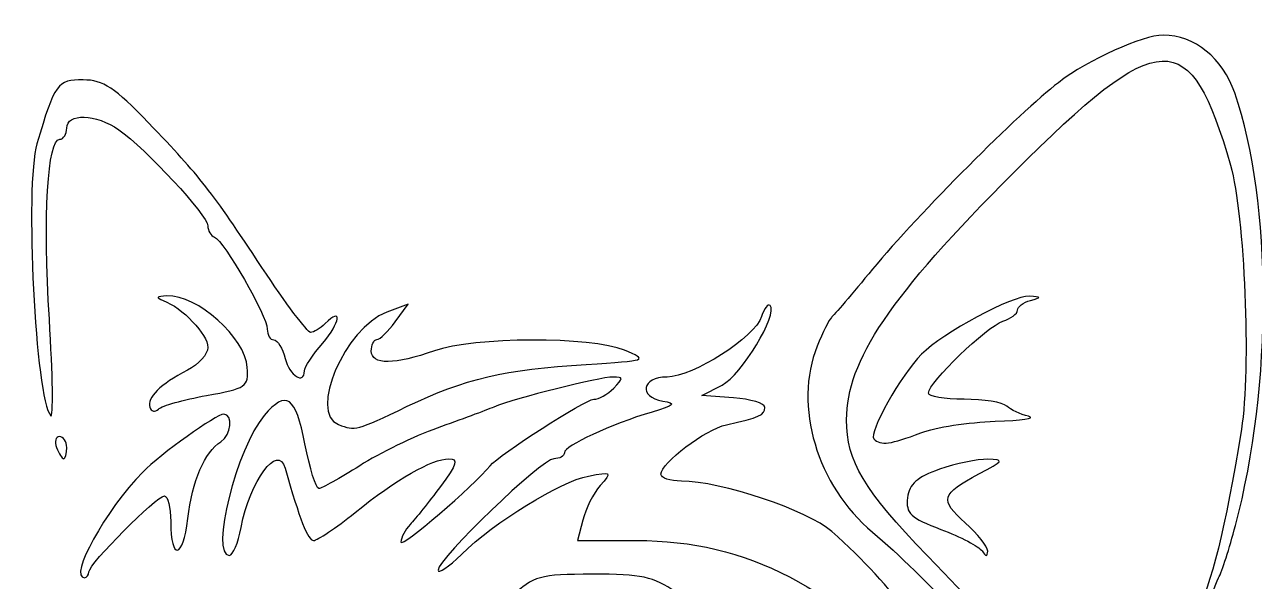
# Model space of a CAD drawing. Header units: centimetres. Extents: x -10.8 to 10.8, y -5.4 to 5.4.
# Drawn here: x -10.44 to -4.72, y 2.1 to 4.69 of the extents above; entities that cross this region are included whole.
import ezdxf

# ---------------------------------------------------------------- set-up
doc = ezdxf.new("R2010")
doc.units = ezdxf.units.CM
doc.header["$MEASUREMENT"] = 0
doc.layers.add('Layer 1', color=7, linetype='Continuous')

msp = doc.modelspace()

# ---------------------------------------------------------------- linework, layer by layer
at = {"layer": 'Layer 1'}
for points, knots in [([(-5.78441, 1.577), (-5.78441, 1.56478), (-5.80775, 1.57415), (-5.83625, 1.59783), (-5.83625, 1.59783), (-5.86479, 1.62151), (-5.88813, 1.65441), (-5.88813, 1.67095), (-5.88813, 1.67095), (-5.88813, 1.72996), (-6.25293, 2.12584), (-6.49321, 2.32757), (-6.49321, 2.32757), (-6.75249, 2.54528), (-6.86326, 2.9172), (-6.75127, 3.19396), (-6.75127, 3.19396), (-6.72559, 3.2574), (-6.6959, 3.31709), (-6.68532, 3.3266), (-6.68532, 3.3266), (-6.67474, 3.3361), (-6.5886, 3.43724), (-6.49389, 3.55134), (-6.49389, 3.55134), (-6.27658, 3.81318), (-5.81006, 4.28141), (-5.62882, 4.41959), (-5.62882, 4.41959), (-5.48698, 4.52773), (-5.2378, 4.64046), (-5.14063, 4.64046), (-5.14063, 4.64046), (-4.99543, 4.64046), (-4.86352, 4.53387), (-4.80801, 4.37166), (-4.80801, 4.37166), (-4.63176, 3.85673), (-4.63032, 3.01572), (-4.80451, 2.3585), (-4.80451, 2.3585), (-4.83225, 2.25391), (-4.86758, 2.14446), (-4.88308, 2.11534), (-4.88308, 2.11534), (-4.89857, 2.08619), (-4.92222, 2.01227), (-4.93566, 1.95109), (-4.93566, 1.95109), (-4.94909, 1.88993), (-4.9744, 1.83986), (-4.99193, 1.83986), (-4.99193, 1.83986), (-5.03158, 1.83986), (-5.03189, 1.85922), (-4.99343, 1.93542), (-4.99343, 1.93542), (-4.9139, 2.09282), (-4.85381, 2.33485), (-4.77679, 2.80797), (-4.77679, 2.80797), (-4.73152, 3.08589), (-4.76135, 3.80188), (-4.8279, 4.03539), (-4.8279, 4.03539), (-5.01437, 4.68975), (-5.15277, 4.68506), (-5.83668, 4.0012), (-5.83668, 4.0012), (-6.41399, 3.42388), (-6.6142, 3.12764), (-6.6142, 2.85069), (-6.6142, 2.85069), (-6.6142, 2.65731), (-6.53574, 2.52527), (-6.23865, 2.21877), (-6.23865, 2.21877), (-6.01894, 1.99212), (-5.95727, 1.92063), (-5.95727, 1.8925), (-5.95727, 1.8925), (-5.95727, 1.8818), (-5.91838, 1.81144), (-5.87085, 1.73615), (-5.87085, 1.73615), (-5.8233, 1.66082), (-5.78441, 1.58922), (-5.78441, 1.577)], [0, 0, 0, 0, 0.0434783, 0.0434783, 0.0434783, 0.0434783, 0.0869565, 0.0869565, 0.0869565, 0.0869565, 0.1304348, 0.1304348, 0.1304348, 0.1304348, 0.173913, 0.173913, 0.173913, 0.173913, 0.2173913, 0.2173913, 0.2173913, 0.2173913, 0.2608696, 0.2608696, 0.2608696, 0.2608696, 0.3043478, 0.3043478, 0.3043478, 0.3043478, 0.3478261, 0.3478261, 0.3478261, 0.3478261, 0.3913043, 0.3913043, 0.3913043, 0.3913043, 0.4347826, 0.4347826, 0.4347826, 0.4347826, 0.4782609, 0.4782609, 0.4782609, 0.4782609, 0.5217391, 0.5217391, 0.5217391, 0.5217391, 0.5652174, 0.5652174, 0.5652174, 0.5652174, 0.6086957, 0.6086957, 0.6086957, 0.6086957, 0.6521739, 0.6521739, 0.6521739, 0.6521739, 0.6956522, 0.6956522, 0.6956522, 0.6956522, 0.7391304, 0.7391304, 0.7391304, 0.7391304, 0.7826087, 0.7826087, 0.7826087, 0.7826087, 0.826087, 0.826087, 0.826087, 0.826087, 0.8695652, 0.8695652, 0.8695652, 0.8695652, 0.9130435, 0.9130435, 0.9130435, 0.9130435, 1, 1, 1, 1]), ([(-10.32534, 3.31866), (-10.30938, 3.05861), (-10.30642, 2.85677), (-10.31878, 2.87012), (-10.31878, 2.87012), (-10.38997, 2.94705), (-10.44061, 3.94172), (-10.3832, 4.13545), (-10.3832, 4.13545), (-10.29956, 4.41773), (-10.28845, 4.43304), (-10.16756, 4.43253), (-10.16756, 4.43253), (-10.07527, 4.43215), (-10.01943, 4.39548), (-9.86428, 4.2334), (-9.86428, 4.2334), (-9.61799, 3.9761), (-9.57492, 3.9212), (-9.3358, 3.55977), (-9.3358, 3.55977), (-9.22579, 3.39349), (-9.12389, 3.25745), (-9.10933, 3.25745), (-9.10933, 3.25745), (-9.09479, 3.25745), (-9.06447, 3.27586), (-9.04197, 3.29836), (-9.04197, 3.29836), (-8.96082, 3.37951), (-8.9701, 3.30402), (-9.05316, 3.20736), (-9.05316, 3.20736), (-9.09993, 3.15293), (-9.1382, 3.09525), (-9.1382, 3.0792), (-9.1382, 3.0792), (-9.1382, 3.01227), (-9.20772, 3.05672), (-9.22773, 3.13644), (-9.22773, 3.13644), (-9.23966, 3.18398), (-9.2633, 3.22287), (-9.28025, 3.22287), (-9.28025, 3.22287), (-9.29721, 3.22287), (-9.31108, 3.24553), (-9.31108, 3.27321), (-9.31108, 3.27321), (-9.31108, 3.33345), (-9.51278, 3.68473), (-9.55681, 3.70116), (-9.55681, 3.70116), (-9.57379, 3.7075), (-9.58768, 3.73133), (-9.58768, 3.75411), (-9.58768, 3.75411), (-9.58768, 3.80169), (-9.87601, 4.11226), (-10.0023, 4.20072), (-10.0023, 4.20072), (-10.10789, 4.27468), (-10.24462, 4.27894), (-10.24462, 4.20827), (-10.24462, 4.20827), (-10.24462, 4.17974), (-10.25905, 4.1564), (-10.27669, 4.1564), (-10.27669, 4.1564), (-10.33431, 4.1564), (-10.35496, 3.80092), (-10.32534, 3.31866)], [0, 0, 0, 0, 0.0526316, 0.0526316, 0.0526316, 0.0526316, 0.1052632, 0.1052632, 0.1052632, 0.1052632, 0.1578947, 0.1578947, 0.1578947, 0.1578947, 0.2105263, 0.2105263, 0.2105263, 0.2105263, 0.2631579, 0.2631579, 0.2631579, 0.2631579, 0.3157895, 0.3157895, 0.3157895, 0.3157895, 0.3684211, 0.3684211, 0.3684211, 0.3684211, 0.4210526, 0.4210526, 0.4210526, 0.4210526, 0.4736842, 0.4736842, 0.4736842, 0.4736842, 0.5263158, 0.5263158, 0.5263158, 0.5263158, 0.5789474, 0.5789474, 0.5789474, 0.5789474, 0.6315789, 0.6315789, 0.6315789, 0.6315789, 0.6842105, 0.6842105, 0.6842105, 0.6842105, 0.7368421, 0.7368421, 0.7368421, 0.7368421, 0.7894737, 0.7894737, 0.7894737, 0.7894737, 0.8421053, 0.8421053, 0.8421053, 0.8421053, 0.8947368, 0.8947368, 0.8947368, 0.8947368, 1, 1, 1, 1]), ([(-9.81776, 2.90089), (-9.83305, 2.88544), (-9.85102, 2.88919), (-9.8577, 2.90923), (-9.8577, 2.90923), (-9.87258, 2.95386), (-9.80886, 3.01671), (-9.68276, 3.08177), (-9.68276, 3.08177), (-9.63047, 3.10875), (-9.58768, 3.15661), (-9.58768, 3.18811), (-9.58768, 3.18811), (-9.58768, 3.24837), (-9.70707, 3.37371), (-9.79514, 3.4059), (-9.79514, 3.4059), (-9.83213, 3.41943), (-9.82718, 3.42558), (-9.77785, 3.42736), (-9.77785, 3.42736), (-9.63584, 3.4325), (-9.41379, 3.23454), (-9.40408, 3.09414), (-9.40408, 3.09414), (-9.39789, 3.00467), (-9.40879, 2.9972), (-9.59374, 2.9641), (-9.59374, 2.9641), (-9.70167, 2.94478), (-9.80248, 2.91634), (-9.81776, 2.90089)], [0, 0, 0, 0, 0.1111111, 0.1111111, 0.1111111, 0.1111111, 0.2222222, 0.2222222, 0.2222222, 0.2222222, 0.3333333, 0.3333333, 0.3333333, 0.3333333, 0.4444444, 0.4444444, 0.4444444, 0.4444444, 0.5555556, 0.5555556, 0.5555556, 0.5555556, 0.6666667, 0.6666667, 0.6666667, 0.6666667, 0.7777778, 0.7777778, 0.7777778, 0.7777778, 1, 1, 1, 1]), ([(-8.65997, 2.91373), (-8.89971, 2.79892), (-8.90078, 2.79864), (-8.97979, 2.82895), (-8.97979, 2.82895), (-9.11958, 2.8826), (-8.94946, 3.27827), (-8.75507, 3.35165), (-8.75507, 3.35165), (-8.75507, 3.35165), (-8.65597, 3.38905), (-8.65597, 3.38905), (-8.65597, 3.38905), (-8.65597, 3.38905), (-8.71557, 3.30705), (-8.71557, 3.30705), (-8.71557, 3.30705), (-8.74834, 3.26195), (-8.78684, 3.22456), (-8.80109, 3.22396), (-8.80109, 3.22396), (-8.81536, 3.22336), (-8.82703, 3.19953), (-8.82703, 3.17101), (-8.82703, 3.17101), (-8.82703, 3.10575), (-8.71599, 3.10613), (-8.53313, 3.17201), (-8.53313, 3.17201), (-8.35197, 3.23727), (-7.80156, 3.23903), (-7.64885, 3.17483), (-7.64885, 3.17483), (-7.53644, 3.12755), (-7.53929, 3.1265), (-7.8264, 3.10891), (-7.8264, 3.10891), (-8.20558, 3.08569), (-8.39207, 3.04202), (-8.65997, 2.91373)], [0, 0, 0, 0, 0.0909091, 0.0909091, 0.0909091, 0.0909091, 0.1818182, 0.1818182, 0.1818182, 0.1818182, 0.2727273, 0.2727273, 0.2727273, 0.2727273, 0.3636364, 0.3636364, 0.3636364, 0.3636364, 0.4545455, 0.4545455, 0.4545455, 0.4545455, 0.5454545, 0.5454545, 0.5454545, 0.5454545, 0.6363636, 0.6363636, 0.6363636, 0.6363636, 0.7272727, 0.7272727, 0.7272727, 0.7272727, 0.8181818, 0.8181818, 0.8181818, 0.8181818, 1, 1, 1, 1]), ([(-6.14424, 1.54553), (-6.11918, 1.44568), (-6.12054, 1.44619), (-6.23687, 1.58095), (-6.23687, 1.58095), (-6.66237, 2.07388), (-7.07464, 2.28933), (-7.59221, 2.28933), (-7.59221, 2.28933), (-7.59221, 2.28933), (-7.86642, 2.28933), (-7.86642, 2.28933), (-7.86642, 2.28933), (-7.86642, 2.28933), (-7.84268, 2.38441), (-7.84268, 2.38441), (-7.84268, 2.38441), (-7.82964, 2.43671), (-7.79293, 2.5091), (-7.76115, 2.54529), (-7.76115, 2.54529), (-7.70547, 2.60864), (-7.7075, 2.61027), (-7.81615, 2.58928), (-7.81615, 2.58928), (-7.94824, 2.56377), (-8.25255, 2.37617), (-8.40741, 2.22481), (-8.40741, 2.22481), (-8.46705, 2.16651), (-8.51585, 2.13371), (-8.51585, 2.15197), (-8.51585, 2.15197), (-8.51585, 2.20483), (-8.03271, 2.66967), (-7.97777, 2.66967), (-7.97777, 2.66967), (-7.95043, 2.66967), (-7.92808, 2.68223), (-7.92808, 2.69759), (-7.92808, 2.69759), (-7.92808, 2.72934), (-7.7106, 2.83041), (-7.52008, 2.88722), (-7.52008, 2.88722), (-7.41416, 2.91879), (-7.40555, 2.92757), (-7.46995, 2.93822), (-7.46995, 2.93822), (-7.58504, 2.95725), (-7.56845, 3.04999), (-7.44994, 3.04999), (-7.44994, 3.04999), (-7.33068, 3.04999), (-7.04072, 3.23558), (-7.0103, 3.33137), (-7.0103, 3.33137), (-6.99816, 3.36965), (-6.98007, 3.39282), (-6.97014, 3.38287), (-6.97014, 3.38287), (-6.93142, 3.34415), (-7.10431, 3.05809), (-7.19385, 3.01268), (-7.19385, 3.01268), (-7.19385, 3.01268), (-7.28843, 2.96473), (-7.28843, 2.96473), (-7.28843, 2.96473), (-7.28843, 2.96473), (-7.14147, 2.95351), (-7.14147, 2.95351), (-7.14147, 2.95351), (-7.06065, 2.94734), (-6.99455, 2.92714), (-6.99455, 2.90862), (-6.99455, 2.90862), (-6.99455, 2.87335), (-7.02119, 2.86137), (-7.17339, 2.82816), (-7.17339, 2.82816), (-7.27161, 2.80672), (-7.47859, 2.65026), (-7.47859, 2.59744), (-7.47859, 2.59744), (-7.47859, 2.58012), (-7.4358, 2.56586), (-7.38351, 2.56575), (-7.38351, 2.56575), (-7.19967, 2.56538), (-6.79476, 2.42968), (-6.68337, 2.33113), (-6.68337, 2.33113), (-6.38196, 2.06443), (-6.21251, 1.81751), (-6.14424, 1.54553)], [0, 0, 0, 0, 0.04, 0.04, 0.04, 0.04, 0.08, 0.08, 0.08, 0.08, 0.12, 0.12, 0.12, 0.12, 0.16, 0.16, 0.16, 0.16, 0.2, 0.2, 0.2, 0.2, 0.24, 0.24, 0.24, 0.24, 0.28, 0.28, 0.28, 0.28, 0.32, 0.32, 0.32, 0.32, 0.36, 0.36, 0.36, 0.36, 0.4, 0.4, 0.4, 0.4, 0.44, 0.44, 0.44, 0.44, 0.48, 0.48, 0.48, 0.48, 0.52, 0.52, 0.52, 0.52, 0.56, 0.56, 0.56, 0.56, 0.6, 0.6, 0.6, 0.6, 0.64, 0.64, 0.64, 0.64, 0.68, 0.68, 0.68, 0.68, 0.72, 0.72, 0.72, 0.72, 0.76, 0.76, 0.76, 0.76, 0.8, 0.8, 0.8, 0.8, 0.84, 0.84, 0.84, 0.84, 0.88, 0.88, 0.88, 0.88, 0.92, 0.92, 0.92, 0.92, 1, 1, 1, 1]), ([(-6.26845, 2.79068), (-6.40967, 2.7363), (-6.45579, 2.73022), (-6.48737, 2.76181), (-6.48737, 2.76181), (-6.51409, 2.78853), (-6.36082, 3.06136), (-6.2656, 3.15656), (-6.2656, 3.15656), (-6.16784, 3.25434), (-5.83978, 3.43087), (-5.76432, 3.42631), (-5.76432, 3.42631), (-5.70623, 3.4228), (-5.7055, 3.42033), (-5.75847, 3.40649), (-5.75847, 3.40649), (-5.79175, 3.39779), (-5.81898, 3.37731), (-5.81898, 3.36097), (-5.81898, 3.36097), (-5.81898, 3.34462), (-5.84986, 3.32146), (-5.88759, 3.30948), (-5.88759, 3.30948), (-5.96153, 3.28602), (-6.23388, 3.02322), (-6.23388, 2.97534), (-6.23388, 2.97534), (-6.23388, 2.95935), (-6.1592, 2.94627), (-6.06793, 2.94627), (-6.06793, 2.94627), (-5.97663, 2.94627), (-5.88717, 2.93222), (-5.8691, 2.91505), (-5.8691, 2.91505), (-5.85104, 2.89788), (-5.80515, 2.87635), (-5.76711, 2.8672), (-5.76711, 2.8672), (-5.72909, 2.85805), (-5.79909, 2.84758), (-5.9227, 2.84392), (-5.9227, 2.84392), (-6.04631, 2.84027), (-6.2019, 2.81631), (-6.26845, 2.79068)], [0, 0, 0, 0, 0.0769231, 0.0769231, 0.0769231, 0.0769231, 0.1538462, 0.1538462, 0.1538462, 0.1538462, 0.2307692, 0.2307692, 0.2307692, 0.2307692, 0.3076923, 0.3076923, 0.3076923, 0.3076923, 0.3846154, 0.3846154, 0.3846154, 0.3846154, 0.4615385, 0.4615385, 0.4615385, 0.4615385, 0.5384615, 0.5384615, 0.5384615, 0.5384615, 0.6153846, 0.6153846, 0.6153846, 0.6153846, 0.6923077, 0.6923077, 0.6923077, 0.6923077, 0.7692308, 0.7692308, 0.7692308, 0.7692308, 0.8461538, 0.8461538, 0.8461538, 0.8461538, 1, 1, 1, 1]), ([(-9.43277, 2.34984), (-9.44614, 2.27855), (-9.4709, 2.22018), (-9.4878, 2.22018), (-9.4878, 2.22018), (-9.57883, 2.22018), (-9.45382, 2.72123), (-9.32536, 2.87127), (-9.32536, 2.87127), (-9.2222, 2.99174), (-9.17932, 2.96184), (-9.13545, 2.73882), (-9.13545, 2.73882), (-9.113, 2.62472), (-9.08414, 2.53136), (-9.07132, 2.53136), (-9.07132, 2.53136), (-9.0585, 2.53136), (-8.9728, 2.57907), (-8.88087, 2.63737), (-8.88087, 2.63737), (-8.78893, 2.69568), (-8.6264, 2.77458), (-8.51969, 2.81271), (-8.51969, 2.81271), (-8.41299, 2.85084), (-8.29457, 2.89476), (-8.25653, 2.91032), (-8.25653, 2.91032), (-8.1548, 2.95192), (-7.76499, 3.04999), (-7.70137, 3.04999), (-7.70137, 3.04999), (-7.65264, 3.04999), (-7.6523, 3.04423), (-7.69838, 2.99813), (-7.69838, 2.99813), (-7.72692, 2.96961), (-7.76894, 2.94627), (-7.79174, 2.94627), (-7.79174, 2.94627), (-7.82964, 2.94627), (-8.23339, 2.6877), (-8.27382, 2.63754), (-8.27382, 2.63754), (-8.35, 2.54302), (-8.68873, 2.25264), (-8.68873, 2.28185), (-8.68873, 2.28185), (-8.68873, 2.30228), (-8.66928, 2.33954), (-8.6455, 2.36465), (-8.6455, 2.36465), (-8.62174, 2.3898), (-8.55871, 2.46871), (-8.50544, 2.54), (-8.50544, 2.54), (-8.4276, 2.64423), (-8.41978, 2.66967), (-8.46553, 2.66967), (-8.46553, 2.66967), (-8.54417, 2.66967), (-8.7104, 2.57458), (-8.90238, 2.4198), (-8.90238, 2.4198), (-8.99136, 2.34803), (-9.07833, 2.28933), (-9.09565, 2.28933), (-9.09565, 2.28933), (-9.12215, 2.28933), (-9.16062, 2.3876), (-9.22763, 2.62645), (-9.22763, 2.62645), (-9.26069, 2.74426), (-9.39203, 2.56717), (-9.43277, 2.34984)], [0, 0, 0, 0, 0.05, 0.05, 0.05, 0.05, 0.1, 0.1, 0.1, 0.1, 0.15, 0.15, 0.15, 0.15, 0.2, 0.2, 0.2, 0.2, 0.25, 0.25, 0.25, 0.25, 0.3, 0.3, 0.3, 0.3, 0.35, 0.35, 0.35, 0.35, 0.4, 0.4, 0.4, 0.4, 0.45, 0.45, 0.45, 0.45, 0.5, 0.5, 0.5, 0.5, 0.55, 0.55, 0.55, 0.55, 0.6, 0.6, 0.6, 0.6, 0.65, 0.65, 0.65, 0.65, 0.7, 0.7, 0.7, 0.7, 0.75, 0.75, 0.75, 0.75, 0.8, 0.8, 0.8, 0.8, 0.85, 0.85, 0.85, 0.85, 0.9, 0.9, 0.9, 0.9, 1, 1, 1, 1]), ([(-10.14089, 2.1435), (-10.14089, 2.12863), (-10.15035, 2.11647), (-10.16192, 2.11647), (-10.16192, 2.11647), (-10.23752, 2.11647), (-10.06382, 2.43112), (-9.89101, 2.60723), (-9.89101, 2.60723), (-9.80768, 2.69215), (-9.54885, 2.87712), (-9.51335, 2.87712), (-9.51335, 2.87712), (-9.46809, 2.87712), (-9.47855, 2.78029), (-9.52717, 2.74918), (-9.52717, 2.74918), (-9.60221, 2.70118), (-9.66003, 2.56645), (-9.68078, 2.3913), (-9.68078, 2.3913), (-9.70315, 2.2024), (-9.76055, 2.19272), (-9.76055, 2.37781), (-9.76055, 2.37781), (-9.76055, 2.44325), (-9.77376, 2.49679), (-9.78991, 2.49679), (-9.78991, 2.49679), (-9.82656, 2.49679), (-10.14089, 2.18039), (-10.14089, 2.1435)], [0, 0, 0, 0, 0.1111111, 0.1111111, 0.1111111, 0.1111111, 0.2222222, 0.2222222, 0.2222222, 0.2222222, 0.3333333, 0.3333333, 0.3333333, 0.3333333, 0.4444444, 0.4444444, 0.4444444, 0.4444444, 0.5555556, 0.5555556, 0.5555556, 0.5555556, 0.6666667, 0.6666667, 0.6666667, 0.6666667, 0.7777778, 0.7777778, 0.7777778, 0.7777778, 1, 1, 1, 1]), ([(-10.24462, 2.72153), (-10.24462, 2.69301), (-10.25073, 2.66967), (-10.2582, 2.66967), (-10.2582, 2.66967), (-10.26568, 2.66967), (-10.28075, 2.69301), (-10.29169, 2.72153), (-10.29169, 2.72153), (-10.30264, 2.75006), (-10.29652, 2.77339), (-10.2781, 2.77339), (-10.2781, 2.77339), (-10.25968, 2.77339), (-10.24462, 2.75006), (-10.24462, 2.72153)], [0, 0, 0, 0, 0.2, 0.2, 0.2, 0.2, 0.4, 0.4, 0.4, 0.4, 0.6, 0.6, 0.6, 0.6, 1, 1, 1, 1]), ([(-5.95781, 2.24039), (-5.95817, 2.21367), (-5.96562, 2.21372), (-5.98374, 2.24065), (-5.98374, 2.24065), (-5.99771, 2.26142), (-6.08385, 2.3066), (-6.17515, 2.34112), (-6.17515, 2.34112), (-6.31758, 2.39491), (-6.33968, 2.41582), (-6.33074, 2.48832), (-6.33074, 2.48832), (-6.32289, 2.55208), (-6.28634, 2.58462), (-6.18203, 2.62074), (-6.18203, 2.62074), (-6.10595, 2.64708), (-6.00483, 2.66817), (-5.95727, 2.66762), (-5.95727, 2.66762), (-5.87864, 2.6667), (-5.88234, 2.66053), (-5.99825, 2.59931), (-5.99825, 2.59931), (-6.17464, 2.50616), (-6.1824, 2.4785), (-6.06223, 2.3714), (-6.06223, 2.3714), (-6.00451, 2.31998), (-5.95752, 2.26102), (-5.95781, 2.24039)], [0, 0, 0, 0, 0.1111111, 0.1111111, 0.1111111, 0.1111111, 0.2222222, 0.2222222, 0.2222222, 0.2222222, 0.3333333, 0.3333333, 0.3333333, 0.3333333, 0.4444444, 0.4444444, 0.4444444, 0.4444444, 0.5555556, 0.5555556, 0.5555556, 0.5555556, 0.6666667, 0.6666667, 0.6666667, 0.6666667, 0.7777778, 0.7777778, 0.7777778, 0.7777778, 1, 1, 1, 1]), ([(-6.06102, 0.73705), (-6.06102, 0.67129), (-6.10832, 0.69661), (-6.25025, 0.83831), (-6.25025, 0.83831), (-6.3258, 0.91375), (-6.39858, 0.97547), (-6.41202, 0.97547), (-6.41202, 0.97547), (-6.42542, 0.97547), (-6.45694, 0.99514), (-6.48209, 1.01919), (-6.48209, 1.01919), (-6.55894, 1.09274), (-6.87322, 1.24206), (-7.07402, 1.30045), (-7.07402, 1.30045), (-7.17867, 1.33085), (-7.44086, 1.36175), (-7.65667, 1.36912), (-7.65667, 1.36912), (-7.87249, 1.37645), (-8.09392, 1.40019), (-8.14873, 1.42189), (-8.14873, 1.42189), (-8.25211, 1.46276), (-8.37755, 1.44421), (-8.37755, 1.38805), (-8.37755, 1.38805), (-8.37755, 1.37033), (-8.40994, 1.35579), (-8.44952, 1.35579), (-8.44952, 1.35579), (-8.44952, 1.35579), (-8.52149, 1.35579), (-8.52149, 1.35579), (-8.52149, 1.35579), (-8.52149, 1.35579), (-8.44952, 1.47227), (-8.44952, 1.47227), (-8.44952, 1.47227), (-8.40994, 1.5363), (-8.37755, 1.62266), (-8.37755, 1.66415), (-8.37755, 1.66415), (-8.37755, 1.76914), (-8.29937, 1.90788), (-8.17189, 2.02909), (-8.17189, 2.02909), (-8.0714, 2.12462), (-8.04497, 2.13196), (-7.7971, 2.13281), (-7.7971, 2.13281), (-7.56865, 2.13363), (-7.5131, 2.12155), (-7.40944, 2.04859), (-7.40944, 2.04859), (-7.26926, 1.94993), (-7.20464, 1.87582), (-7.20308, 1.81189), (-7.20308, 1.81189), (-7.20162, 1.75144), (-7.47746, 1.45954), (-7.53608, 1.45954), (-7.53608, 1.45954), (-7.56151, 1.45954), (-7.58231, 1.44399), (-7.58231, 1.42497), (-7.58231, 1.42497), (-7.58231, 1.38218), (-7.53122, 1.38066), (-7.4522, 1.4211), (-7.4522, 1.4211), (-7.41915, 1.43801), (-7.2998, 1.46891), (-7.18691, 1.48977), (-7.18691, 1.48977), (-6.95778, 1.53216), (-6.89591, 1.57119), (-6.94951, 1.6396), (-6.94951, 1.6396), (-6.96878, 1.66418), (-6.99263, 1.71743), (-7.00254, 1.75799), (-7.00254, 1.75799), (-7.02006, 1.82993), (-7.01797, 1.83035), (-6.91536, 1.77529), (-6.91536, 1.77529), (-6.75206, 1.68763), (-6.67996, 1.62947), (-6.48678, 1.42968), (-6.48678, 1.42968), (-6.32492, 1.26229), (-6.06102, 0.83295), (-6.06102, 0.73705)], [0, 0, 0, 0, 0.04, 0.04, 0.04, 0.04, 0.08, 0.08, 0.08, 0.08, 0.12, 0.12, 0.12, 0.12, 0.16, 0.16, 0.16, 0.16, 0.2, 0.2, 0.2, 0.2, 0.24, 0.24, 0.24, 0.24, 0.28, 0.28, 0.28, 0.28, 0.32, 0.32, 0.32, 0.32, 0.36, 0.36, 0.36, 0.36, 0.4, 0.4, 0.4, 0.4, 0.44, 0.44, 0.44, 0.44, 0.48, 0.48, 0.48, 0.48, 0.52, 0.52, 0.52, 0.52, 0.56, 0.56, 0.56, 0.56, 0.6, 0.6, 0.6, 0.6, 0.64, 0.64, 0.64, 0.64, 0.68, 0.68, 0.68, 0.68, 0.72, 0.72, 0.72, 0.72, 0.76, 0.76, 0.76, 0.76, 0.8, 0.8, 0.8, 0.8, 0.84, 0.84, 0.84, 0.84, 0.88, 0.88, 0.88, 0.88, 0.92, 0.92, 0.92, 0.92, 1, 1, 1, 1])]:
    msp.add_open_spline(points, degree=3, knots=knots, dxfattribs=at)

doc.saveas('drawing.dxf')
